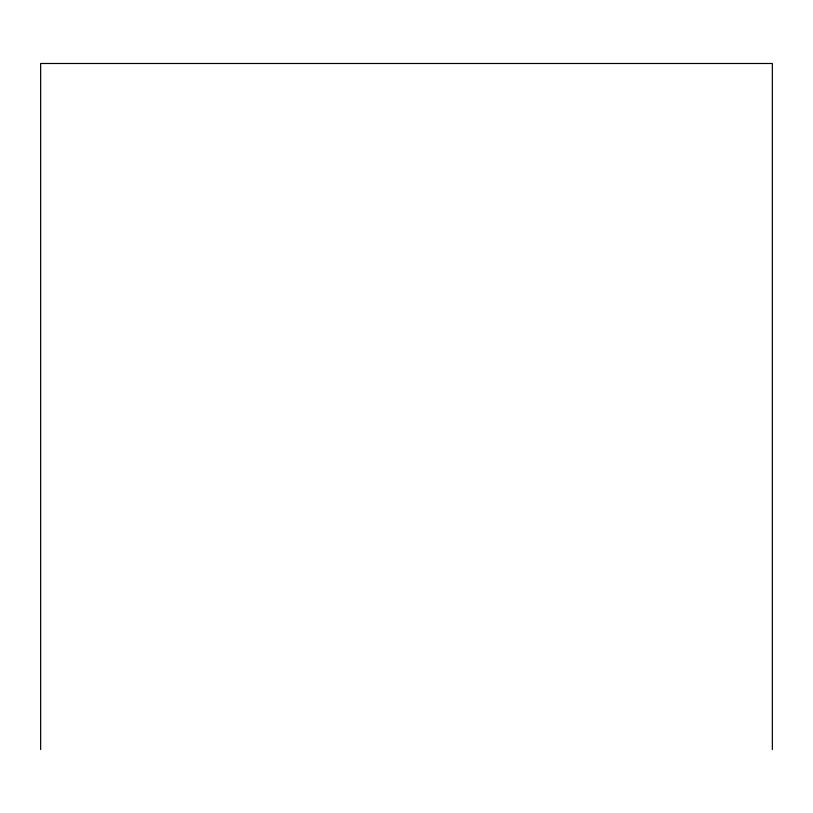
<?xml version="1.0" encoding="UTF-8"?>
<svg xmlns="http://www.w3.org/2000/svg" width="813" height="813" viewBox="0 0 813 813"><rect width="100%" height="100%" fill="white"/><g stroke="black" fill="none" stroke-linecap="round" stroke-linejoin="round"><path stroke-width="1.22" d="M772.35 749.515L772.35 63.485L40.65 63.485L40.65 749.515"/></g></svg>
